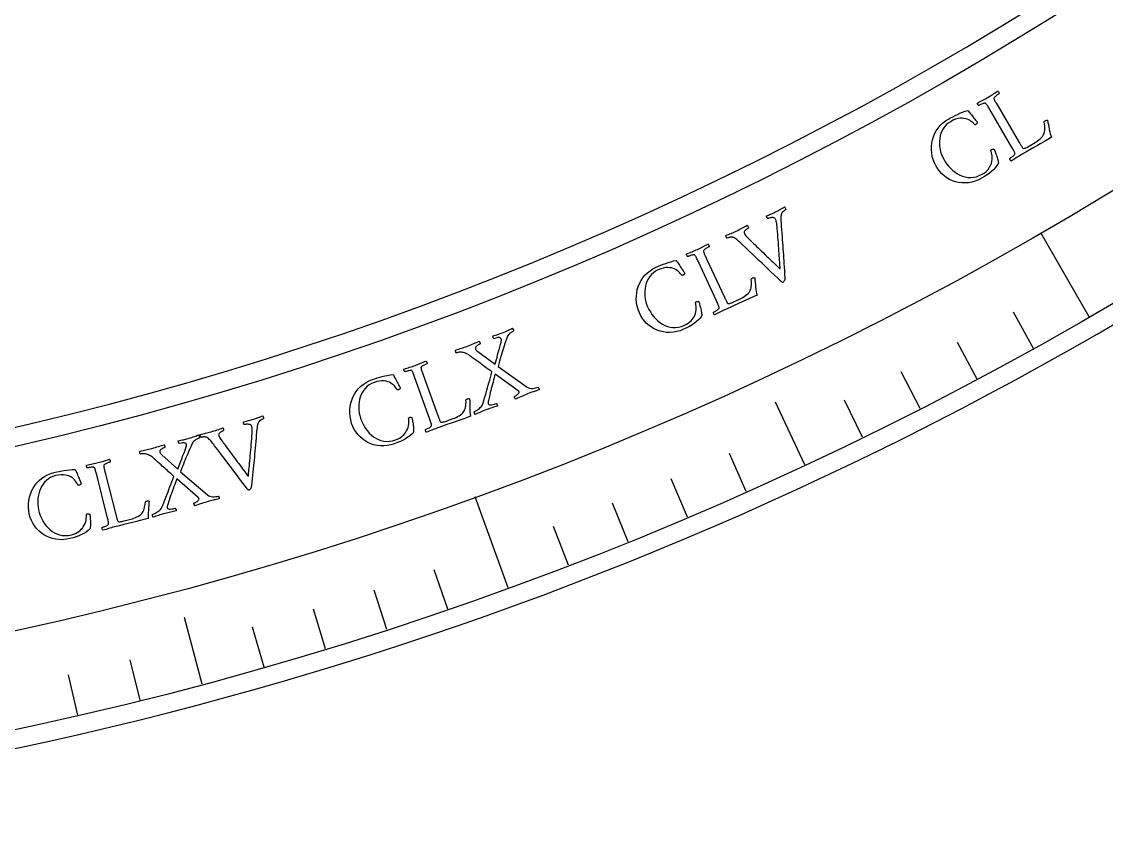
# Model space of a CAD drawing. Header units: millimetres. Extents: x -76 to 76, y -76 to 86.
# Drawn here: x 15.86 to 38.16, y -76 to -59.41 of the extents above; entities that cross this region are included whole.
import ezdxf

# ---------------------------------------------------------------- set-up
doc = ezdxf.new("R2010")
doc.units = ezdxf.units.MM
for name, color, linetype in [('CUT_INNER', 6, 'Continuous'), ('CUT_OUTER', 1, 'Continuous'), ('ENGRAVE', 7, 'Continuous'), ('ENGRAVE_FINE', 8, 'Continuous'), ('TEXT', 5, 'Continuous')]:
    doc.layers.add(name, color=color, linetype=linetype)

msp = doc.modelspace()

# ---------------------------------------------------------------- linework, layer by layer
at = {"layer": 'CUT_INNER'}
msp.add_arc((0.0001, -0.0002), 69.5399, 92.274707, 357.539245, dxfattribs=at)
at = {"layer": 'CUT_OUTER'}
msp.add_arc((0.0001, -0.0001), 75.9999, 179.913117, 0.0001, dxfattribs=at)
at = {"layer": 'ENGRAVE'}
for points in [[(37.8062, -65.4823), (36.8114, -63.7591)], [(31.9552, -68.5281), (31.3546, -67.2401)], [(25.861, -71.0524), (25.1805, -69.1827)], [(19.5699, -73.036), (19.2021, -71.6632)]]:
    msp.add_lwpolyline(points, dxfattribs=at)
for radius in [75.6124, 73.6227, 69.9276]:
    msp.add_circle((0, 0), radius, dxfattribs=at)
at = {"layer": 'ENGRAVE_FINE'}
for points in [[(36.6576, -66.1321), (36.2442, -65.3863)], [(35.4979, -66.7618), (35.0975, -66.0089)], [(34.3273, -67.3711), (33.9402, -66.6114)], [(33.1463, -67.96), (32.7725, -67.1936)], [(30.7543, -69.0754), (30.4075, -68.2964)], [(29.5441, -69.6016), (29.2109, -68.8166)], [(28.3249, -70.1066), (28.0055, -69.316)], [(27.0971, -70.5903), (26.7915, -69.7942)], [(24.617, -71.4929), (24.3394, -70.6867)], [(23.3655, -71.9117), (23.102, -71.1007)], [(22.1069, -72.3085), (21.8576, -71.493)], [(20.8416, -72.6833), (20.6066, -71.8636)], [(18.2923, -73.3664), (18.086, -72.539)], [(17.0091, -73.6745), (16.8173, -72.8436)]]:
    msp.add_lwpolyline(points, dxfattribs=at)
at = {"layer": 'TEXT'}
for points in [[(36.3653, -61.896), (36.3665, -61.898), (36.368, -61.9005), (36.3698, -61.9035), (36.3718, -61.907), (36.377, -61.9158), (36.383, -61.926), (36.3896, -61.9374), (36.3971, -61.95), (36.4048, -61.963), (36.4125, -61.9752), (36.42, -61.9867), (36.4275, -61.9975), (36.4344, -62.0067), (36.4404, -62.0133), (36.4456, -62.0173), (36.4499, -62.0188), (36.463, -62.0189), (36.4764, -62.0171), (36.4901, -62.0134), (36.5041, -62.0079), (36.5201, -62.0001), (36.5396, -61.9898), (36.5627, -61.9768), (36.5894, -61.9613), (36.6905, -61.9015), (36.7164, -61.8851), (36.7427, -61.8665), (36.7693, -61.8457), (36.7964, -61.8226), (36.8215, -61.7984), (36.8425, -61.7744), (36.8594, -61.7505), (36.8721, -61.7267), (36.8805, -61.704), (36.887, -61.6794), (36.8915, -61.6528), (36.8941, -61.6243), (36.8943, -61.5933), (36.8914, -61.5591), (36.8855, -61.5217), (36.8766, -61.4812), (36.8767, -61.4746), (36.8799, -61.4681), (36.8862, -61.4615), (36.8956, -61.4549), (36.911, -61.4466), (36.9246, -61.4412), (36.9362, -61.4389), (36.9459, -61.4396), (36.9551, -61.4844), (36.9644, -61.5308), (36.9738, -61.5786), (36.9833, -61.6279), (36.9932, -61.6757), (37.004, -61.719), (37.0156, -61.7577), (37.0281, -61.7919), (36.9556, -61.8349), (36.883, -61.8773), (36.8104, -61.919), (36.7376, -61.96), (36.6627, -62.0023), (36.5833, -62.0476), (36.4996, -62.096), (36.4114, -62.1474), (36.381, -62.1655), (36.3523, -62.1829), (36.3255, -62.1997), (36.3005, -62.2159), (36.276, -62.2318), (36.2509, -62.2476), (36.2251, -62.2633), (36.1986, -62.2789), (36.1929, -62.2764), (36.1875, -62.2719), (36.1822, -62.2654), (36.1772, -62.257), (36.173, -62.248), (36.1702, -62.2401), (36.1688, -62.2333), (36.1687, -62.2275), (36.1753, -62.2234), (36.184, -62.2177), (36.1948, -62.2102), (36.2077, -62.2011), (36.2214, -62.1909), (36.2343, -62.1804), (36.2466, -62.1695), (36.2581, -62.1582), (36.2677, -62.1475), (36.2741, -62.1384), (36.2772, -62.1309), (36.2771, -62.125), (36.2735, -62.1113), (36.2681, -62.0964), (36.261, -62.0804), (36.2521, -62.0633), (36.2421, -62.0453), (36.2316, -62.0266), (36.2206, -62.0074), (36.2091, -61.9875), (35.762, -61.2221), (35.7503, -61.2023), (35.7389, -61.183), (35.7276, -61.1644), (35.7166, -61.1465), (35.7058, -61.13), (35.6952, -61.1156), (35.6849, -61.1034), (35.6747, -61.0934), (35.6693, -61.0897), (35.6611, -61.0884), (35.6504, -61.0896), (35.637, -61.0933), (35.6221, -61.0985), (35.6072, -61.1042), (35.5921, -61.1105), (35.5768, -61.1173), (35.5628, -61.1239), (35.5512, -61.1295), (35.542, -61.1341), (35.5353, -61.1377), (35.5304, -61.1348), (35.5252, -61.1301), (35.5197, -61.1238), (35.514, -61.1157), (35.5092, -61.1072), (35.5061, -61.0994), (35.5048, -61.0925), (35.5054, -61.0863), (35.5331, -61.0715), (35.5605, -61.057), (35.5879, -61.0427), (35.615, -61.0286), (35.6418, -61.0146), (35.6683, -61.0003), (35.6942, -60.9858), (35.7198, -60.971), (35.7457, -60.9556), (35.7711, -60.94), (35.796, -60.9242), (35.8203, -60.9083), (35.8447, -60.8922), (35.8697, -60.8759), (35.8953, -60.8593), (35.9215, -60.8425), (35.9272, -60.8451), (35.9326, -60.8496), (35.9379, -60.856), (35.9429, -60.8644), (35.9472, -60.8733), (35.9501, -60.8812), (35.9516, -60.888), (35.9518, -60.8938), (35.9453, -60.8978), (35.9368, -60.9036), (35.9262, -60.9109), (35.9136, -60.92), (35.9003, -60.9299), (35.8876, -60.9399), (35.8756, -60.95), (35.8642, -60.9602), (35.8547, -60.9699), (35.8484, -60.9788), (35.8451, -60.9867), (35.845, -60.9937), (35.8483, -61.005), (35.8531, -61.0173), (35.8592, -61.0307), (35.8666, -61.0451), (35.875, -61.0603), (35.884, -61.0762), (35.8934, -61.0927), (35.9034, -61.1098), (35.905, -61.1125), (35.9066, -61.1152), (35.9083, -61.118), (35.9099, -61.1207), (35.9115, -61.1235), (35.9131, -61.1262), (35.9147, -61.129), (35.9163, -61.1317)], [(34.9094, -61.4166), (34.9539, -61.3919), (35, -61.3675), (35.0476, -61.3434), (35.0967, -61.3196), (35.1472, -61.2968), (35.1992, -61.2755), (35.2525, -61.2559), (35.3072, -61.2378), (35.309, -61.24), (35.3143, -61.2464), (35.3231, -61.257), (35.3354, -61.2719), (35.35, -61.2897), (35.3656, -61.3091), (35.3823, -61.33), (35.4, -61.3524), (35.4179, -61.3751), (35.4349, -61.3967), (35.4513, -61.4172), (35.4668, -61.4366), (35.4803, -61.4536), (35.4906, -61.4667), (35.4976, -61.4761), (35.5013, -61.4817), (35.5035, -61.4854), (35.5038, -61.4901), (35.5022, -61.4959), (35.4989, -61.5027), (35.4942, -61.5097), (35.4888, -61.5159), (35.4827, -61.5213), (35.4758, -61.5259), (35.4694, -61.5291), (35.4631, -61.5314), (35.4569, -61.5327), (35.4507, -61.533), (35.4416, -61.5229), (35.4297, -61.5108), (35.4149, -61.4966), (35.3973, -61.4804), (35.3767, -61.4637), (35.3532, -61.4481), (35.3267, -61.4336), (35.2972, -61.4202), (35.2647, -61.4094), (35.2292, -61.4026), (35.1907, -61.3998), (35.1493, -61.4009), (35.1047, -61.4077), (35.0571, -61.4215), (35.0062, -61.4425), (34.9522, -61.4705), (34.9057, -61.5007), (34.8646, -61.5352), (34.829, -61.5741), (34.7989, -61.6173), (34.774, -61.6638), (34.7541, -61.7127), (34.7393, -61.7639), (34.7295, -61.8174), (34.7245, -61.8721), (34.724, -61.9271), (34.7282, -61.9822), (34.7369, -62.0374), (34.7499, -62.0917), (34.7667, -62.1441), (34.7873, -62.1944), (34.8119, -62.2427), (34.8431, -62.2943), (34.8776, -62.3435), (34.9155, -62.3902), (34.9568, -62.4344), (35.0009, -62.4751), (35.0473, -62.5113), (35.0962, -62.5429), (35.1474, -62.57), (35.2005, -62.5916), (35.255, -62.607), (35.3109, -62.6161), (35.3682, -62.6188), (35.4264, -62.6142), (35.4849, -62.6013), (35.5438, -62.58), (35.603, -62.5504), (35.6423, -62.5259), (35.6766, -62.4999), (35.7059, -62.4725), (35.7302, -62.4436), (35.7504, -62.4141), (35.7675, -62.3849), (35.7815, -62.3558), (35.7925, -62.327), (35.8033, -62.2881), (35.8095, -62.2498), (35.8113, -62.2123), (35.8086, -62.1756), (35.8032, -62.1406), (35.797, -62.1086), (35.7901, -62.0795), (35.7823, -62.0533), (35.7974, -62.044), (35.8133, -62.0379), (35.8301, -62.0349), (35.8479, -62.0351), (35.8521, -62.0434), (35.8574, -62.0553), (35.8638, -62.071), (35.8712, -62.0904), (35.8792, -62.112), (35.8873, -62.1347), (35.8956, -62.1584), (35.9039, -62.1831), (35.9118, -62.2078), (35.9188, -62.2313), (35.9248, -62.2537), (35.9298, -62.275), (35.9336, -62.294), (35.9357, -62.3096), (35.9361, -62.3219), (35.935, -62.3309), (35.9076, -62.3719), (35.8763, -62.4119), (35.8409, -62.4508), (35.8014, -62.4885), (35.7572, -62.5256), (35.7076, -62.5624), (35.6526, -62.5988), (35.5921, -62.6349), (35.5249, -62.6691), (35.4571, -62.6958), (35.3888, -62.715), (35.3199, -62.7266), (35.2514, -62.7311), (35.1844, -62.729), (35.1187, -62.7202), (35.0545, -62.7049), (34.9924, -62.6834), (34.9334, -62.6563), (34.8774, -62.6235), (34.8243, -62.585), (34.7751, -62.5414), (34.7303, -62.4929), (34.69, -62.4397), (34.6542, -62.3817), (34.622, -62.317), (34.5965, -62.2511), (34.5778, -62.1841), (34.5657, -62.1159), (34.5601, -62.0475), (34.5607, -61.9797), (34.5675, -61.9126), (34.5804, -61.8461), (34.5996, -61.7813), (34.6251, -61.719), (34.6571, -61.6594), (34.6953, -61.6025), (34.7398, -61.5491), (34.7903, -61.5003), (34.8469, -61.4562), (34.9094, -61.4166)], [(30.549, -63.7191), (30.579, -63.7045), (30.6082, -63.6898), (30.6369, -63.675), (30.6648, -63.6599), (30.6924, -63.645), (30.7198, -63.6302), (30.7469, -63.6157), (30.7739, -63.6014), (30.7778, -63.6053), (30.782, -63.6114), (30.7864, -63.6195), (30.7911, -63.6297), (30.7951, -63.6398), (30.7972, -63.6477), (30.7975, -63.6533), (30.7961, -63.6568), (30.7912, -63.6595), (30.7841, -63.664), (30.7749, -63.6703), (30.7634, -63.6785), (30.7513, -63.6879), (30.74, -63.698), (30.7295, -63.709), (30.7198, -63.7208), (30.7124, -63.7331), (30.7091, -63.7457), (30.7096, -63.7586), (30.7141, -63.7719), (30.7256, -63.7902), (30.7452, -63.8147), (30.7731, -63.8452), (30.8091, -63.8818), (30.8283, -63.9006), (30.8505, -63.9223), (30.8757, -63.9468), (30.9039, -63.9741), (30.9343, -64.0036), (30.9662, -64.0346), (30.9996, -64.0671), (31.0345, -64.101), (31.0701, -64.1357), (31.1059, -64.1703), (31.1419, -64.2049), (31.1779, -64.2394), (31.2133, -64.2731), (31.2472, -64.3056), (31.2796, -64.3367), (31.3104, -64.3664), (31.3392, -64.3942), (31.3651, -64.4193), (31.3883, -64.4417), (31.4088, -64.4616), (31.4257, -64.4779), (31.4383, -64.49), (31.4467, -64.4978), (31.4507, -64.5014), (31.4505, -64.4935), (31.4499, -64.4791), (31.4487, -64.4583), (31.4471, -64.431), (31.4451, -64.3985), (31.4427, -64.3619), (31.4399, -64.3212), (31.4367, -64.2765), (31.4332, -64.2284), (31.4295, -64.1779), (31.4256, -64.125), (31.4216, -64.0697), (31.4174, -64.0129), (31.4131, -63.9557), (31.4087, -63.8982), (31.4042, -63.8402), (31.3998, -63.7829), (31.3954, -63.7273), (31.3911, -63.6734), (31.3869, -63.6213), (31.3851, -63.6017), (31.3827, -63.5819), (31.3795, -63.5618), (31.3757, -63.5415), (31.3712, -63.522), (31.3662, -63.5046), (31.3608, -63.4892), (31.355, -63.4758), (31.3463, -63.4623), (31.3354, -63.4523), (31.3223, -63.4457), (31.3069, -63.4426), (31.2905, -63.442), (31.2742, -63.4428), (31.2581, -63.445), (31.242, -63.4486), (31.2273, -63.4527), (31.2152, -63.4565), (31.2057, -63.4598), (31.1987, -63.4628), (31.1939, -63.4614), (31.189, -63.4572), (31.1838, -63.4503), (31.1785, -63.4407), (31.174, -63.4304), (31.1714, -63.4214), (31.1705, -63.4138), (31.1715, -63.4075), (31.1971, -63.3962), (31.222, -63.3853), (31.2462, -63.3749), (31.2698, -63.365), (31.2933, -63.3549), (31.3174, -63.3441), (31.342, -63.3326), (31.3671, -63.3204), (31.3875, -63.3102), (31.4057, -63.301), (31.4216, -63.2927), (31.4352, -63.2855), (31.4475, -63.2787), (31.4597, -63.2718), (31.4717, -63.2649), (31.4835, -63.2579), (31.4959, -63.2505), (31.5098, -63.2424), (31.525, -63.2337), (31.5416, -63.2242), (31.5455, -63.2282), (31.5497, -63.2344), (31.5541, -63.2429), (31.5587, -63.2537), (31.5626, -63.2642), (31.5649, -63.2719), (31.5655, -63.277), (31.5645, -63.2793), (31.5573, -63.2836), (31.5471, -63.2909), (31.5338, -63.3012), (31.5175, -63.3145), (31.5013, -63.33), (31.4882, -63.3469), (31.4783, -63.3652), (31.4716, -63.3848), (31.4684, -63.4013), (31.4664, -63.4233), (31.4655, -63.4509), (31.4656, -63.4839), (31.4666, -63.5192), (31.4681, -63.5535), (31.4702, -63.5868), (31.4727, -63.6192), (31.4787, -63.694), (31.4843, -63.7658), (31.4897, -63.8344), (31.4948, -63.8998), (31.4997, -63.9632), (31.5043, -64.0255), (31.5086, -64.0867), (31.5126, -64.1469), (31.5165, -64.2071), (31.5206, -64.2685), (31.5247, -64.331), (31.5288, -64.3946), (31.533, -64.4606), (31.5371, -64.5302), (31.5411, -64.6034), (31.545, -64.6801), (31.5452, -64.7007), (31.5438, -64.7185), (31.5406, -64.7337), (31.5356, -64.7462), (31.5292, -64.7565), (31.522, -64.7652), (31.5137, -64.7723), (31.5046, -64.7778), (31.5015, -64.7784), (31.4978, -64.7773), (31.4936, -64.7745), (31.4889, -64.77), (31.4842, -64.7652), (31.4799, -64.7612), (31.476, -64.758), (31.4724, -64.7556), (31.4016, -64.6889), (31.3332, -64.6245), (31.2672, -64.5621), (31.2038, -64.502), (31.1413, -64.4427), (31.0784, -64.3829), (31.015, -64.3225), (30.9512, -64.2617), (30.8853, -64.199), (30.8158, -64.1333), (30.7428, -64.0647), (30.6663, -63.9929), (30.6429, -63.9708), (30.6204, -63.9501), (30.5987, -63.9307), (30.5778, -63.9128), (30.5572, -63.8961), (30.5365, -63.8807), (30.5157, -63.8665), (30.4947, -63.8535), (30.4855, -63.8489), (30.4748, -63.8459), (30.4625, -63.8446), (30.4487, -63.8448), (30.4343, -63.8463), (30.4204, -63.8483), (30.407, -63.851), (30.394, -63.8544), (30.3821, -63.858), (30.372, -63.8614), (30.3637, -63.8644), (30.3571, -63.8673), (30.3555, -63.866), (30.3526, -63.8615), (30.3484, -63.8535), (30.3429, -63.8423), (30.3376, -63.8307), (30.3339, -63.8221), (30.3319, -63.8164), (30.3316, -63.8135), (30.3629, -63.7999), (30.3915, -63.7876), (30.4175, -63.7768), (30.4408, -63.7674), (30.4641, -63.7578), (30.4898, -63.7466), (30.5182, -63.7337), (30.549, -63.7191)], [(30.3052, -65.078), (30.3062, -65.0801), (30.3075, -65.0828), (30.3089, -65.0859), (30.3106, -65.0895), (30.3149, -65.0988), (30.3199, -65.1095), (30.3255, -65.1215), (30.3317, -65.1348), (30.3382, -65.1484), (30.3446, -65.1613), (30.351, -65.1735), (30.3574, -65.185), (30.3634, -65.1948), (30.3688, -65.2019), (30.3736, -65.2064), (30.3777, -65.2083), (30.3908, -65.2096), (30.4043, -65.2091), (30.4183, -65.2068), (30.4327, -65.2026), (30.4494, -65.1964), (30.4698, -65.1879), (30.494, -65.1773), (30.5221, -65.1643), (30.6284, -65.1144), (30.6557, -65.1006), (30.6837, -65.0846), (30.7122, -65.0664), (30.7413, -65.0459), (30.7686, -65.0243), (30.7918, -65.0024), (30.8109, -64.9802), (30.8258, -64.9577), (30.8364, -64.9359), (30.8452, -64.912), (30.8522, -64.886), (30.8575, -64.8579), (30.8606, -64.827), (30.861, -64.7927), (30.8587, -64.755), (30.8537, -64.7138), (30.8544, -64.7072), (30.8582, -64.701), (30.8651, -64.6951), (30.8751, -64.6894), (30.8913, -64.6826), (30.9052, -64.6786), (30.917, -64.6773), (30.9266, -64.6789), (30.9315, -64.7245), (30.9364, -64.7715), (30.9411, -64.82), (30.9459, -64.87), (30.9512, -64.9185), (30.9578, -64.9626), (30.9657, -65.0022), (30.9749, -65.0375), (30.8986, -65.0734), (30.8224, -65.1087), (30.7461, -65.1433), (30.6697, -65.1772), (30.5911, -65.2121), (30.5078, -65.2497), (30.4198, -65.2898), (30.3272, -65.3326), (30.2951, -65.3477), (30.265, -65.3623), (30.2366, -65.3765), (30.2102, -65.3903), (30.1843, -65.4038), (30.1578, -65.4171), (30.1306, -65.4303), (30.1028, -65.4433), (30.0974, -65.4403), (30.0924, -65.4353), (30.0878, -65.4283), (30.0836, -65.4194), (30.0803, -65.4101), (30.0782, -65.402), (30.0774, -65.395), (30.0779, -65.3893), (30.0849, -65.3858), (30.0941, -65.3809), (30.1056, -65.3746), (30.1193, -65.3667), (30.1338, -65.3579), (30.1477, -65.3486), (30.1609, -65.3389), (30.1735, -65.3288), (30.1841, -65.3191), (30.1913, -65.3106), (30.1951, -65.3035), (30.1956, -65.2976), (30.1933, -65.2835), (30.1893, -65.2682), (30.1838, -65.2516), (30.1766, -65.2337), (30.1684, -65.2148), (30.1597, -65.1953), (30.1506, -65.1751), (30.141, -65.1542), (29.7688, -64.3497), (29.7591, -64.3288), (29.7495, -64.3086), (29.7401, -64.289), (29.7308, -64.2701), (29.7217, -64.2526), (29.7125, -64.2373), (29.7033, -64.2242), (29.6942, -64.2133), (29.6891, -64.2091), (29.6811, -64.207), (29.6703, -64.2072), (29.6566, -64.2096), (29.6414, -64.2133), (29.6259, -64.2176), (29.6103, -64.2224), (29.5945, -64.2277), (29.5798, -64.2329), (29.5677, -64.2374), (29.5582, -64.2411), (29.5512, -64.2441), (29.5465, -64.2407), (29.5418, -64.2356), (29.537, -64.2287), (29.5321, -64.2202), (29.5281, -64.2112), (29.5258, -64.2032), (29.5252, -64.1962), (29.5263, -64.1901), (29.5553, -64.178), (29.584, -64.1661), (29.6125, -64.1545), (29.6409, -64.1431), (29.669, -64.1317), (29.6966, -64.12), (29.7239, -64.108), (29.7507, -64.0958), (29.778, -64.0829), (29.8048, -64.0698), (29.831, -64.0564), (29.8568, -64.0429), (29.8825, -64.0292), (29.909, -64.0153), (29.936, -64.0013), (29.9637, -63.9871), (29.9691, -63.9901), (29.9741, -63.9951), (29.9788, -64.002), (29.983, -64.0109), (29.9864, -64.0202), (29.9885, -64.0283), (29.9894, -64.0352), (29.989, -64.041), (29.9822, -64.0444), (29.9732, -64.0492), (29.9619, -64.0556), (29.9485, -64.0634), (29.9343, -64.072), (29.9207, -64.0808), (29.9078, -64.0897), (29.8955, -64.0987), (29.8851, -64.1075), (29.878, -64.1157), (29.874, -64.1233), (29.8732, -64.1302), (29.8754, -64.1418), (29.879, -64.1545), (29.8838, -64.1684), (29.8898, -64.1834), (29.8968, -64.1994), (29.9041, -64.2161), (29.912, -64.2334), (29.9203, -64.2513), (29.9216, -64.2542), (29.923, -64.2571), (29.9243, -64.26), (29.9257, -64.2629), (29.927, -64.2658), (29.9284, -64.2687), (29.9297, -64.2716), (29.931, -64.2745)], [(28.9016, -64.4621), (28.9483, -64.4418), (28.9964, -64.4219), (29.0461, -64.4024), (29.0972, -64.3834), (29.1497, -64.3655), (29.2035, -64.3493), (29.2584, -64.3348), (29.3146, -64.3221), (29.3162, -64.3244), (29.3208, -64.3312), (29.3286, -64.3427), (29.3394, -64.3587), (29.3522, -64.3778), (29.3659, -64.3985), (29.3805, -64.4209), (29.396, -64.445), (29.4117, -64.4692), (29.4266, -64.4923), (29.4409, -64.5143), (29.4545, -64.5351), (29.4664, -64.5533), (29.4753, -64.5674), (29.4814, -64.5774), (29.4846, -64.5833), (29.4864, -64.5872), (29.4862, -64.5919), (29.4842, -64.5975), (29.4802, -64.604), (29.4749, -64.6105), (29.4689, -64.6161), (29.4623, -64.6209), (29.4549, -64.6249), (29.4483, -64.6274), (29.4418, -64.6291), (29.4355, -64.6298), (29.4293, -64.6295), (29.4212, -64.6186), (29.4105, -64.6054), (29.3971, -64.5899), (29.3811, -64.5721), (29.3623, -64.5535), (29.3403, -64.5357), (29.3153, -64.5188), (29.2872, -64.5027), (29.2559, -64.4888), (29.2212, -64.4786), (29.1832, -64.4722), (29.1418, -64.4694), (29.0969, -64.4718), (29.0481, -64.4811), (28.9955, -64.4971), (28.939, -64.5199), (28.8898, -64.5455), (28.8457, -64.5759), (28.8066, -64.6112), (28.7724, -64.6514), (28.7432, -64.6953), (28.7188, -64.7421), (28.6991, -64.7916), (28.6843, -64.8439), (28.6741, -64.898), (28.6684, -64.9526), (28.6673, -65.0078), (28.6707, -65.0637), (28.6785, -65.119), (28.6902, -65.1727), (28.706, -65.2247), (28.7258, -65.2752), (28.752, -65.3296), (28.7817, -65.3818), (28.815, -65.4319), (28.8518, -65.4798), (28.8918, -65.5245), (28.9346, -65.565), (28.9802, -65.6011), (29.0286, -65.6329), (29.0794, -65.6595), (29.1322, -65.68), (29.187, -65.6944), (29.2438, -65.7026), (29.3021, -65.7036), (29.3616, -65.6963), (29.4223, -65.6807), (29.4841, -65.6568), (29.5255, -65.6362), (29.5621, -65.6136), (29.5938, -65.5891), (29.6208, -65.5626), (29.6437, -65.5352), (29.6636, -65.5077), (29.6803, -65.4801), (29.6939, -65.4525), (29.7084, -65.4147), (29.7183, -65.3773), (29.7236, -65.3401), (29.7244, -65.3033), (29.7223, -65.268), (29.7193, -65.2355), (29.7151, -65.2059), (29.7099, -65.1791), (29.7257, -65.1713), (29.7422, -65.1667), (29.7592, -65.1653), (29.7769, -65.1672), (29.7803, -65.1758), (29.7845, -65.1883), (29.7893, -65.2044), (29.7948, -65.2244), (29.8007, -65.2468), (29.8067, -65.2701), (29.8126, -65.2945), (29.8186, -65.3199), (29.8241, -65.3452), (29.8288, -65.3693), (29.8326, -65.3921), (29.8356, -65.4138), (29.8375, -65.433), (29.8381, -65.4488), (29.8374, -65.4611), (29.8354, -65.4699), (29.8043, -65.5082), (29.7693, -65.545), (29.7303, -65.5803), (29.6874, -65.6141), (29.6399, -65.6468), (29.587, -65.6787), (29.5288, -65.7097), (29.4651, -65.7399), (29.395, -65.7676), (29.3249, -65.7877), (29.2551, -65.8003), (29.1854, -65.8052), (29.1169, -65.8032), (29.0503, -65.7947), (28.9858, -65.7798), (28.9233, -65.7584), (28.8636, -65.7311), (28.8074, -65.6984), (28.7547, -65.6604), (28.7056, -65.6171), (28.6607, -65.569), (28.6208, -65.5165), (28.5858, -65.4596), (28.5557, -65.3985), (28.5297, -65.331), (28.5106, -65.263), (28.4984, -65.1945), (28.4929, -65.1255), (28.4938, -65.0569), (28.5008, -64.9895), (28.514, -64.9233), (28.5332, -64.8583), (28.5584, -64.7956), (28.5898, -64.7361), (28.6272, -64.6798), (28.6708, -64.6267), (28.7201, -64.5779), (28.7751, -64.5341), (28.8355, -64.4956), (28.9016, -64.4621)], [(25.0215, -66.0855), (25.056, -66.0722), (25.0889, -66.0591), (25.1201, -66.0462), (25.1498, -66.0334), (25.1785, -66.0208), (25.207, -66.0084), (25.2353, -65.9963), (25.2634, -65.9843), (25.2671, -65.9886), (25.2709, -65.9951), (25.2751, -66.0037), (25.2795, -66.0146), (25.283, -66.0252), (25.2844, -66.0332), (25.2837, -66.0386), (25.2808, -66.0414), (25.2732, -66.0446), (25.2641, -66.0492), (25.2536, -66.055), (25.2415, -66.0621), (25.2292, -66.0702), (25.2177, -66.0791), (25.2071, -66.0889), (25.1974, -66.0994), (25.1899, -66.1106), (25.1859, -66.1223), (25.1855, -66.1345), (25.1886, -66.1471), (25.1946, -66.1584), (25.2041, -66.1702), (25.2173, -66.1827), (25.2341, -66.1957), (25.5888, -66.4559), (25.6095, -66.3817), (25.6297, -66.3097), (25.6496, -66.2398), (25.669, -66.172), (25.6867, -66.1091), (25.7011, -66.054), (25.7123, -66.0068), (25.7204, -65.9673), (25.7211, -65.9613), (25.7211, -65.9556), (25.7206, -65.9501), (25.7195, -65.9448), (25.7182, -65.9402), (25.7171, -65.9366), (25.7163, -65.934), (25.7158, -65.9325), (25.7116, -65.9259), (25.7042, -65.92), (25.6936, -65.9147), (25.68, -65.91), (25.6617, -65.9081), (25.6371, -65.9113), (25.6064, -65.9194), (25.5694, -65.9325), (25.5659, -65.9312), (25.562, -65.9271), (25.5577, -65.9201), (25.5529, -65.9103), (25.5487, -65.8998), (25.5456, -65.8907), (25.5438, -65.8829), (25.5432, -65.8765), (25.5715, -65.8677), (25.5981, -65.8595), (25.6232, -65.8517), (25.6465, -65.8443), (25.6696, -65.8369), (25.6936, -65.8286), (25.7185, -65.8195), (25.7444, -65.8096), (25.7799, -65.7954), (25.8123, -65.7818), (25.8416, -65.7689), (25.8678, -65.7566), (25.8913, -65.7452), (25.9127, -65.7349), (25.9321, -65.7257), (25.9493, -65.7176), (25.9529, -65.7216), (25.9568, -65.7272), (25.9608, -65.7345), (25.9651, -65.7434), (25.9686, -65.7527), (25.9702, -65.7613), (25.97, -65.7693), (25.968, -65.7765), (25.9628, -65.7789), (25.9551, -65.783), (25.9448, -65.7889), (25.9319, -65.7964), (25.9177, -65.8058), (25.9033, -65.8168), (25.8888, -65.8297), (25.8741, -65.8443), (25.8601, -65.8607), (25.8479, -65.8789), (25.8373, -65.8988), (25.8284, -65.9205), (25.8102, -65.9772), (25.7931, -66.0301), (25.7772, -66.0791), (25.7624, -66.1243), (25.7483, -66.1675), (25.7347, -66.2109), (25.7216, -66.2543), (25.7088, -66.2979), (25.6958, -66.3435), (25.6818, -66.3932), (25.6668, -66.447), (25.6508, -66.5049), (26.2528, -66.9276), (26.2761, -66.9407), (26.302, -66.9494), (26.3305, -66.9536), (26.3615, -66.9534), (26.3928, -66.9501), (26.4219, -66.945), (26.4489, -66.9382), (26.4738, -66.9296), (26.4782, -66.9334), (26.4825, -66.9393), (26.4866, -66.9473), (26.4905, -66.9573), (26.4938, -66.9673), (26.4961, -66.9751), (26.4974, -66.9807), (26.4977, -66.9842), (26.4691, -66.9933), (26.4425, -67.0017), (26.418, -67.0094), (26.3955, -67.0165), (26.373, -67.0239), (26.3484, -67.0325), (26.3217, -67.0423), (26.2929, -67.0534), (26.2535, -67.0691), (26.2168, -67.084), (26.1829, -67.0984), (26.1518, -67.112), (26.1207, -67.1259), (26.087, -67.1409), (26.0508, -67.157), (26.012, -67.1743), (26.0066, -67.1707), (26.0014, -67.1647), (25.9965, -67.1564), (25.9918, -67.1456), (25.9882, -67.135), (25.9868, -67.127), (25.9876, -67.1216), (25.9905, -67.1188), (25.9973, -67.1157), (26.0056, -67.1112), (26.0155, -67.1052), (26.027, -67.0978), (26.039, -67.0892), (26.0502, -67.08), (26.0607, -67.07), (26.0705, -67.0592), (26.0783, -67.0484), (26.0829, -67.0382), (26.0843, -67.0284), (26.0824, -67.0193), (26.0814, -67.0172), (26.0798, -67.0148), (26.0778, -67.0123), (26.0752, -67.0095), (26.0724, -67.0068), (26.0696, -67.0046), (26.0668, -67.0028), (26.064, -67.0013), (25.5923, -66.6595), (25.5814, -66.6976), (25.5703, -66.7377), (25.5589, -66.7796), (25.5473, -66.8236), (25.5356, -66.8682), (25.5241, -66.9124), (25.5127, -66.956), (25.5016, -66.9991), (25.4911, -67.0406), (25.4816, -67.0795), (25.473, -67.1157), (25.4653, -67.1493), (25.4588, -67.1791), (25.4535, -67.2038), (25.4494, -67.2235), (25.4466, -67.2382), (25.4463, -67.2409), (25.446, -67.2442), (25.4456, -67.248), (25.4451, -67.2524), (25.4449, -67.2572), (25.4453, -67.262), (25.4463, -67.2669), (25.4479, -67.2718), (25.4533, -67.2798), (25.4629, -67.2858), (25.4765, -67.2898), (25.4943, -67.2918), (25.5167, -67.2907), (25.5444, -67.2856), (25.5774, -67.2762), (25.6157, -67.2627), (25.6202, -67.2665), (25.6248, -67.2723), (25.6294, -67.2801), (25.634, -67.2899), (25.638, -67.2996), (25.6404, -67.3073), (25.6414, -67.3131), (25.6409, -67.3168), (25.613, -67.3252), (25.585, -67.3338), (25.5568, -67.3426), (25.5283, -67.3516), (25.5, -67.3609), (25.472, -67.3704), (25.4445, -67.3802), (25.4173, -67.3902), (25.3807, -67.4042), (25.347, -67.4175), (25.3163, -67.4301), (25.2884, -67.4421), (25.2617, -67.4539), (25.2345, -67.4659), (25.2069, -67.4783), (25.1789, -67.491), (25.1752, -67.4859), (25.1719, -67.4791), (25.1689, -67.4707), (25.1663, -67.4605), (25.1643, -67.4506), (25.1629, -67.4428), (25.1621, -67.4372), (25.1621, -67.4337), (25.168, -67.431), (25.1777, -67.4259), (25.1912, -67.4184), (25.2085, -67.4085), (25.2278, -67.3964), (25.2472, -67.3826), (25.2669, -67.367), (25.2867, -67.3496), (25.305, -67.3309), (25.3199, -67.3113), (25.3315, -67.2908), (25.3398, -67.2695), (25.3582, -67.2092), (25.3756, -67.1515), (25.3919, -67.0964), (25.4072, -67.0441), (25.4219, -66.993), (25.4363, -66.9418), (25.4506, -66.8905), (25.4646, -66.8392), (25.4789, -66.7868), (25.4939, -66.7322), (25.5096, -66.6755), (25.526, -66.6167), (25.507, -66.6022), (25.4857, -66.5863), (25.462, -66.5688), (25.4358, -66.5499), (25.4083, -66.5299), (25.3802, -66.5094), (25.3517, -66.4884), (25.3227, -66.4668), (25.294, -66.4453), (25.2661, -66.4247), (25.2391, -66.4048), (25.2129, -66.3857), (25.1884, -66.3679), (25.1662, -66.3517), (25.1464, -66.3372), (25.1289, -66.3244), (25.1146, -66.3139), (25.1043, -66.3064), (25.0982, -66.3019), (25.0962, -66.3004), (25.0714, -66.2818), (25.048, -66.2658), (25.026, -66.2524), (25.0054, -66.2416), (24.985, -66.2327), (24.9635, -66.225), (24.9409, -66.2186), (24.9173, -66.2134), (24.9014, -66.211), (24.8849, -66.21), (24.8681, -66.2105), (24.8508, -66.2123), (24.8343, -66.215), (24.8201, -66.2179), (24.808, -66.2209), (24.7981, -66.2242), (24.7941, -66.224), (24.7899, -66.2204), (24.7857, -66.2135), (24.7813, -66.2032), (24.7777, -66.1921), (24.7758, -66.1826), (24.7756, -66.1747), (24.7772, -66.1684), (24.8116, -66.1567), (24.8436, -66.1461), (24.8729, -66.1365), (24.8998, -66.1281), (24.9266, -66.1195), (24.9558, -66.1095), (24.9875, -66.0982), (25.0215, -66.0855)], [(24.4128, -67.5097), (24.4137, -67.5119), (24.4146, -67.5147), (24.4158, -67.5179), (24.4172, -67.5217), (24.4207, -67.5314), (24.4247, -67.5424), (24.4292, -67.5549), (24.4342, -67.5687), (24.4394, -67.5828), (24.4447, -67.5962), (24.45, -67.6089), (24.4553, -67.6209), (24.4605, -67.6312), (24.4652, -67.6388), (24.4695, -67.6437), (24.4735, -67.646), (24.4864, -67.6485), (24.4999, -67.6491), (24.514, -67.6481), (24.5288, -67.6452), (24.5459, -67.6404), (24.567, -67.6338), (24.5921, -67.6254), (24.6212, -67.615), (24.7315, -67.5747), (24.76, -67.5634), (24.7892, -67.5499), (24.8192, -67.5343), (24.85, -67.5165), (24.8791, -67.4973), (24.9042, -67.4776), (24.9252, -67.4571), (24.9421, -67.4361), (24.9545, -67.4153), (24.9654, -67.3923), (24.9747, -67.3671), (24.9825, -67.3395), (24.9883, -67.309), (24.9917, -67.2749), (24.9928, -67.2371), (24.9915, -67.1956), (24.9928, -67.1892), (24.9971, -67.1833), (25.0045, -67.178), (25.0149, -67.1733), (25.0316, -67.1679), (25.0459, -67.1651), (25.0578, -67.1649), (25.0672, -67.1674), (25.068, -67.2132), (25.0687, -67.2604), (25.0692, -67.3091), (25.0694, -67.3594), (25.0704, -67.4082), (25.0731, -67.4527), (25.0774, -67.4929), (25.0834, -67.5288), (25.0043, -67.5578), (24.9252, -67.5862), (24.8461, -67.6139), (24.7671, -67.6409), (24.6857, -67.6687), (24.5994, -67.6987), (24.5082, -67.7309), (24.4121, -67.7653), (24.3789, -67.7775), (24.3475, -67.7894), (24.318, -67.801), (24.2905, -67.8124), (24.2635, -67.8235), (24.2359, -67.8344), (24.2077, -67.8452), (24.1788, -67.8557), (24.1737, -67.8521), (24.1691, -67.8467), (24.1652, -67.8394), (24.1618, -67.8301), (24.1593, -67.8206), (24.158, -67.8123), (24.1578, -67.8053), (24.1589, -67.7996), (24.1661, -67.7968), (24.1757, -67.7928), (24.1877, -67.7874), (24.202, -67.7808), (24.2173, -67.7733), (24.2319, -67.7653), (24.246, -67.7569), (24.2594, -67.7479), (24.2708, -67.7391), (24.2787, -67.7314), (24.2832, -67.7246), (24.2841, -67.7187), (24.2831, -67.7045), (24.2805, -67.6889), (24.2765, -67.6719), (24.2709, -67.6534), (24.2644, -67.6339), (24.2575, -67.6137), (24.2502, -67.5927), (24.2425, -67.5711), (23.9432, -66.7368), (23.9353, -66.7151), (23.9276, -66.6941), (23.9199, -66.6738), (23.9124, -66.6541), (23.9048, -66.6359), (23.897, -66.6198), (23.8891, -66.6059), (23.8809, -66.5943), (23.8762, -66.5896), (23.8685, -66.5869), (23.8577, -66.5861), (23.8438, -66.5872), (23.8283, -66.5896), (23.8125, -66.5925), (23.7966, -66.5959), (23.7803, -66.5998), (23.7653, -66.6037), (23.7528, -66.607), (23.743, -66.6099), (23.7358, -66.6123), (23.7314, -66.6085), (23.7272, -66.6029), (23.723, -66.5957), (23.7189, -66.5867), (23.7156, -66.5774), (23.714, -66.5693), (23.7141, -66.5622), (23.7158, -66.5562), (23.7457, -66.5468), (23.7753, -66.5375), (23.8048, -66.5285), (23.8341, -66.5196), (23.863, -66.5107), (23.8916, -66.5015), (23.9198, -66.492), (23.9476, -66.4822), (23.976, -66.4718), (24.0038, -66.4611), (24.0311, -66.4501), (24.058, -66.439), (24.0849, -66.4276), (24.1124, -66.4161), (24.1406, -66.4045), (24.1695, -66.3928), (24.1746, -66.3963), (24.1791, -66.4017), (24.1831, -66.4091), (24.1865, -66.4183), (24.1891, -66.4278), (24.1905, -66.4361), (24.1908, -66.443), (24.1898, -66.4487), (24.1828, -66.4515), (24.1733, -66.4556), (24.1616, -66.4609), (24.1475, -66.4675), (24.1326, -66.4748), (24.1183, -66.4824), (24.1047, -66.4901), (24.0916, -66.498), (24.0805, -66.5058), (24.0726, -66.5133), (24.068, -66.5205), (24.0666, -66.5274), (24.0678, -66.5391), (24.0702, -66.5521), (24.0737, -66.5663), (24.0784, -66.5819), (24.0839, -66.5984), (24.0898, -66.6156), (24.0961, -66.6335), (24.1027, -66.6522), (24.1038, -66.6552), (24.1049, -66.6582), (24.106, -66.6612), (24.1071, -66.6642), (24.1082, -66.6672), (24.1093, -66.6702), (24.1103, -66.6732), (24.1114, -66.6762)], [(23.0694, -66.7718), (23.1177, -66.7556), (23.1674, -66.7401), (23.2186, -66.7251), (23.2712, -66.7107), (23.3251, -66.6975), (23.3801, -66.6862), (23.4361, -66.6766), (23.4932, -66.6689), (23.4946, -66.6713), (23.4986, -66.6786), (23.5053, -66.6907), (23.5146, -66.7076), (23.5257, -66.7278), (23.5375, -66.7496), (23.5501, -66.7732), (23.5634, -66.7986), (23.5768, -66.8241), (23.5897, -66.8485), (23.6019, -66.8716), (23.6136, -66.8935), (23.6238, -66.9127), (23.6315, -66.9275), (23.6367, -66.938), (23.6394, -66.9442), (23.6408, -66.9482), (23.6402, -66.9529), (23.6376, -66.9583), (23.6331, -66.9644), (23.6273, -66.9704), (23.6208, -66.9755), (23.6138, -66.9797), (23.6061, -66.983), (23.5993, -66.985), (23.5927, -66.986), (23.5863, -66.9861), (23.5801, -66.9853), (23.5731, -66.9738), (23.5636, -66.9596), (23.5516, -66.943), (23.5373, -66.9238), (23.5201, -66.9036), (23.4999, -66.884), (23.4764, -66.8649), (23.4499, -66.8464), (23.4199, -66.8298), (23.3863, -66.8166), (23.349, -66.8068), (23.308, -66.8003), (23.263, -66.7988), (23.2136, -66.8036), (23.1598, -66.8149), (23.1015, -66.8326), (23.0503, -66.8538), (23.0036, -66.8802), (22.9615, -66.9119), (22.9239, -66.9488), (22.8909, -66.99), (22.8625, -67.0344), (22.8385, -67.082), (22.8191, -67.1328), (22.8041, -67.1857), (22.7936, -67.2397), (22.7876, -67.2946), (22.7861, -67.3505), (22.7889, -67.4063), (22.7958, -67.4608), (22.8069, -67.514), (22.8221, -67.566), (22.8434, -67.6225), (22.8684, -67.6772), (22.8971, -67.73), (22.9295, -67.781), (22.9654, -67.8291), (23.0045, -67.8732), (23.0467, -67.9132), (23.0921, -67.9492), (23.1403, -67.9803), (23.1911, -68.0053), (23.2444, -68.0245), (23.3002, -68.0377), (23.3582, -68.0439), (23.4181, -68.0419), (23.4799, -68.0317), (23.5436, -68.0135), (23.5867, -67.9966), (23.6251, -67.9773), (23.6589, -67.9557), (23.6881, -67.9317), (23.7134, -67.9065), (23.7356, -67.8808), (23.7547, -67.8549), (23.7707, -67.8286), (23.7885, -67.7922), (23.8016, -67.7558), (23.8103, -67.7192), (23.8143, -67.6826), (23.8154, -67.6473), (23.8152, -67.6147), (23.8137, -67.5848), (23.8109, -67.5576), (23.8274, -67.5512), (23.8442, -67.5481), (23.8613, -67.5483), (23.8787, -67.5517), (23.8813, -67.5606), (23.8844, -67.5734), (23.8877, -67.5899), (23.8915, -67.6103), (23.8954, -67.6331), (23.8992, -67.6569), (23.903, -67.6817), (23.9066, -67.7075), (23.9099, -67.7332), (23.9124, -67.7576), (23.9142, -67.7807), (23.9153, -67.8025), (23.9155, -67.8219), (23.9147, -67.8377), (23.9129, -67.8498), (23.9101, -67.8584), (23.8757, -67.8938), (23.8376, -67.9273), (23.7956, -67.959), (23.7499, -67.989), (23.6997, -68.0173), (23.6442, -68.0444), (23.5834, -68.0701), (23.5173, -68.0945), (23.445, -68.1159), (23.3735, -68.1297), (23.3028, -68.136), (23.233, -68.1348), (23.1648, -68.1267), (23.0993, -68.1123), (23.0364, -68.0917), (22.976, -68.0648), (22.9189, -68.0324), (22.8659, -67.9949), (22.8168, -67.9523), (22.7717, -67.9048), (22.7313, -67.8529), (22.6961, -67.7971), (22.6663, -67.7374), (22.6417, -67.6738), (22.6219, -67.6043), (22.6089, -67.5349), (22.6028, -67.4655), (22.6034, -67.3963), (22.6104, -67.328), (22.6234, -67.2615), (22.6424, -67.1968), (22.6673, -67.1338), (22.698, -67.0735), (22.7345, -67.017), (22.7768, -66.9643), (22.8249, -66.9153), (22.8784, -66.871), (22.937, -66.8323), (23.0006, -66.7992), (23.0694, -66.7718)], [(19.7542, -67.8465), (19.7861, -67.837), (19.8174, -67.8272), (19.848, -67.8172), (19.8781, -67.807), (19.9077, -67.7967), (19.9371, -67.7866), (19.9663, -67.7767), (19.9952, -67.767), (19.9984, -67.7715), (20.0015, -67.7781), (20.0046, -67.7868), (20.0076, -67.7977), (20.0098, -67.8083), (20.0106, -67.8164), (20.0101, -67.8221), (20.008, -67.8252), (20.0028, -67.8271), (19.9951, -67.8304), (19.9849, -67.8352), (19.9723, -67.8413), (19.9588, -67.8486), (19.946, -67.8568), (19.9338, -67.8659), (19.9223, -67.8759), (19.9131, -67.8869), (19.9077, -67.8988), (19.9061, -67.9116), (19.9084, -67.9254), (19.9167, -67.9454), (19.9321, -67.9727), (19.9546, -68.0074), (19.9842, -68.0494), (20.0001, -68.0711), (20.0185, -68.0961), (20.0394, -68.1243), (20.0627, -68.1559), (20.0879, -68.19), (20.1144, -68.2257), (20.142, -68.2632), (20.1708, -68.3024), (20.2004, -68.3425), (20.2301, -68.3824), (20.2599, -68.4224), (20.2899, -68.4623), (20.3193, -68.5014), (20.3474, -68.5389), (20.3743, -68.5748), (20.3999, -68.6092), (20.4237, -68.6413), (20.4452, -68.6703), (20.4644, -68.6962), (20.4814, -68.7191), (20.4954, -68.738), (20.5059, -68.752), (20.5128, -68.7611), (20.5162, -68.7653), (20.5174, -68.7574), (20.5191, -68.7431), (20.5213, -68.7224), (20.5242, -68.6952), (20.5275, -68.6629), (20.5311, -68.6264), (20.5349, -68.5858), (20.5391, -68.541), (20.5435, -68.4931), (20.5481, -68.4426), (20.5529, -68.3898), (20.5579, -68.3345), (20.563, -68.2779), (20.5681, -68.2208), (20.5731, -68.1632), (20.5782, -68.1053), (20.5831, -68.048), (20.5879, -67.9925), (20.5924, -67.9386), (20.5967, -67.8865), (20.5982, -67.8669), (20.599, -67.8469), (20.5992, -67.8266), (20.5987, -67.8059), (20.5974, -67.786), (20.5954, -67.7681), (20.5926, -67.752), (20.589, -67.7378), (20.5826, -67.7231), (20.5735, -67.7114), (20.5616, -67.7028), (20.547, -67.6972), (20.5309, -67.6939), (20.5147, -67.692), (20.4984, -67.6916), (20.482, -67.6925), (20.4668, -67.6942), (20.4542, -67.6959), (20.4443, -67.6977), (20.4369, -67.6995), (20.4324, -67.6973), (20.4282, -67.6924), (20.4243, -67.6847), (20.4206, -67.6744), (20.4179, -67.6635), (20.4167, -67.6542), (20.4171, -67.6465), (20.4191, -67.6404), (20.4462, -67.6334), (20.4725, -67.6268), (20.4981, -67.6205), (20.523, -67.6145), (20.5479, -67.6085), (20.5733, -67.6017), (20.5995, -67.5944), (20.6262, -67.5865), (20.6481, -67.5797), (20.6675, -67.5736), (20.6845, -67.568), (20.6991, -67.5631), (20.7124, -67.5584), (20.7255, -67.5536), (20.7385, -67.5487), (20.7513, -67.5437), (20.7648, -67.5385), (20.7797, -67.5328), (20.7962, -67.5266), (20.8142, -67.5199), (20.8174, -67.5245), (20.8204, -67.5313), (20.8234, -67.5404), (20.8262, -67.5518), (20.8283, -67.5628), (20.8293, -67.5709), (20.8291, -67.5759), (20.8277, -67.578), (20.8199, -67.5811), (20.8087, -67.5867), (20.7939, -67.5947), (20.7757, -67.6052), (20.7571, -67.6178), (20.7415, -67.6323), (20.7287, -67.6488), (20.7189, -67.667), (20.7131, -67.6828), (20.7075, -67.7042), (20.702, -67.7312), (20.6968, -67.7638), (20.6921, -67.7988), (20.688, -67.8329), (20.6845, -67.8661), (20.6818, -67.8984), (20.6755, -67.9732), (20.6693, -68.0449), (20.6635, -68.1135), (20.6579, -68.1789), (20.6523, -68.2422), (20.6467, -68.3044), (20.6409, -68.3656), (20.6351, -68.4256), (20.6292, -68.4857), (20.6231, -68.5469), (20.617, -68.6092), (20.6107, -68.6727), (20.6041, -68.7385), (20.5968, -68.8078), (20.5888, -68.8806), (20.5801, -68.9569), (20.5771, -68.9773), (20.5727, -68.9946), (20.567, -69.0091), (20.5601, -69.0206), (20.5521, -69.0297), (20.5435, -69.0372), (20.5343, -69.0428), (20.5244, -69.0467), (20.5212, -69.0468), (20.5178, -69.0451), (20.5141, -69.0417), (20.5102, -69.0365), (20.5063, -69.031), (20.5027, -69.0263), (20.4993, -69.0225), (20.4963, -69.0196), (20.4372, -68.9423), (20.3802, -68.8675), (20.3253, -68.7953), (20.2725, -68.7256), (20.2206, -68.6569), (20.1683, -68.5876), (20.1156, -68.5178), (20.0625, -68.4473), (20.0077, -68.3748), (19.9499, -68.2986), (19.889, -68.219), (19.8252, -68.1357), (19.8058, -68.1101), (19.7869, -68.086), (19.7686, -68.0633), (19.7509, -68.0422), (19.7334, -68.0224), (19.7155, -68.0038), (19.6972, -67.9864), (19.6787, -67.9702), (19.6704, -67.9642), (19.6603, -67.9595), (19.6484, -67.9562), (19.6347, -67.9542), (19.6203, -67.9532), (19.6062, -67.953), (19.5925, -67.9535), (19.5791, -67.9547), (19.5668, -67.9563), (19.5563, -67.958), (19.5476, -67.9596), (19.5407, -67.9614), (19.5393, -67.9599), (19.5372, -67.9549), (19.5343, -67.9464), (19.5307, -67.9344), (19.5273, -67.9221), (19.5251, -67.913), (19.5241, -67.907), (19.5242, -67.9042), (19.5573, -67.8958), (19.5876, -67.8884), (19.615, -67.8819), (19.6395, -67.8764), (19.664, -67.8708), (19.6913, -67.8639), (19.7213, -67.8558), (19.7542, -67.8465)], [(18.5371, -68.189), (18.5727, -68.1792), (18.6067, -68.1693), (18.6391, -68.1594), (18.6698, -68.1495), (18.6996, -68.1398), (18.7292, -68.1302), (18.7585, -68.1208), (18.7876, -68.1116), (18.7908, -68.1163), (18.7941, -68.1231), (18.7974, -68.1321), (18.8007, -68.1433), (18.8032, -68.1542), (18.8038, -68.1623), (18.8025, -68.1676), (18.7994, -68.1701), (18.7916, -68.1726), (18.7821, -68.1763), (18.771, -68.181), (18.7584, -68.1869), (18.7453, -68.1938), (18.733, -68.2016), (18.7215, -68.2103), (18.7108, -68.2198), (18.7022, -68.2303), (18.6971, -68.2415), (18.6956, -68.2536), (18.6975, -68.2665), (18.7023, -68.2782), (18.7107, -68.2909), (18.7226, -68.3046), (18.7381, -68.3193), (19.0661, -68.6124), (19.0938, -68.5406), (19.1209, -68.4708), (19.1474, -68.4031), (19.1733, -68.3375), (19.1969, -68.2766), (19.2166, -68.2232), (19.2323, -68.1772), (19.2441, -68.1387), (19.2453, -68.1328), (19.246, -68.1271), (19.246, -68.1216), (19.2454, -68.1162), (19.2445, -68.1115), (19.2438, -68.1079), (19.2433, -68.1052), (19.2429, -68.1037), (19.2393, -68.0967), (19.2325, -68.0901), (19.2226, -68.0838), (19.2094, -68.0778), (19.1914, -68.0742), (19.1666, -68.075), (19.1352, -68.0801), (19.0972, -68.0895), (19.0938, -68.0879), (19.0903, -68.0834), (19.0867, -68.0761), (19.0829, -68.0659), (19.0797, -68.055), (19.0775, -68.0456), (19.0765, -68.0377), (19.0765, -68.0313), (19.1055, -68.0253), (19.1328, -68.0196), (19.1585, -68.0143), (19.1824, -68.0092), (19.2061, -68.004), (19.2308, -67.9981), (19.2565, -67.9914), (19.2832, -67.984), (19.3199, -67.9733), (19.3535, -67.963), (19.3839, -67.9529), (19.4111, -67.9432), (19.4356, -67.9341), (19.4579, -67.9259), (19.4781, -67.9187), (19.496, -67.9123), (19.4992, -67.9166), (19.5025, -67.9226), (19.5059, -67.9302), (19.5093, -67.9394), (19.5118, -67.949), (19.5126, -67.9578), (19.5117, -67.9657), (19.509, -67.9727), (19.5036, -67.9746), (19.4955, -67.9779), (19.4847, -67.9828), (19.4711, -67.9891), (19.456, -67.997), (19.4407, -68.0066), (19.425, -68.018), (19.4089, -68.0311), (19.3935, -68.0461), (19.3795, -68.063), (19.3671, -68.0818), (19.3561, -68.1025), (19.3325, -68.1573), (19.3104, -68.2083), (19.2898, -68.2555), (19.2708, -68.299), (19.2526, -68.3407), (19.2349, -68.3825), (19.2176, -68.4245), (19.2008, -68.4667), (19.1834, -68.5108), (19.1647, -68.559), (19.1445, -68.6111), (19.123, -68.6672), (19.6815, -69.1459), (19.7034, -69.1612), (19.7284, -69.1723), (19.7563, -69.1792), (19.7872, -69.182), (19.8186, -69.1817), (19.8481, -69.1795), (19.8757, -69.1753), (19.9013, -69.1692), (19.9053, -69.1734), (19.909, -69.1797), (19.9123, -69.188), (19.9152, -69.1983), (19.9176, -69.2086), (19.9191, -69.2166), (19.9198, -69.2223), (19.9198, -69.2258), (19.8905, -69.2321), (19.8632, -69.2379), (19.8381, -69.2432), (19.815, -69.2481), (19.7919, -69.2533), (19.7666, -69.2595), (19.7391, -69.2667), (19.7093, -69.275), (19.6686, -69.2867), (19.6306, -69.2981), (19.5955, -69.3091), (19.5632, -69.3197), (19.5309, -69.3305), (19.496, -69.3422), (19.4584, -69.3548), (19.4181, -69.3682), (19.413, -69.3641), (19.4085, -69.3576), (19.4043, -69.3489), (19.4007, -69.3377), (19.3982, -69.3269), (19.3976, -69.3188), (19.3989, -69.3134), (19.402, -69.3109), (19.4091, -69.3085), (19.4178, -69.3048), (19.4282, -69.2998), (19.4404, -69.2935), (19.4531, -69.2861), (19.4652, -69.278), (19.4766, -69.2691), (19.4874, -69.2593), (19.4962, -69.2493), (19.5017, -69.2396), (19.504, -69.23), (19.5031, -69.2207), (19.5023, -69.2185), (19.5009, -69.216), (19.4991, -69.2133), (19.4968, -69.2103), (19.4943, -69.2074), (19.4917, -69.2048), (19.4891, -69.2027), (19.4865, -69.2011), (19.0499, -68.8154), (19.0354, -68.8523), (19.0205, -68.8911), (19.0051, -68.9317), (18.9893, -68.9744), (18.9733, -69.0177), (18.9576, -69.0605), (18.9422, -69.1028), (18.927, -69.1447), (18.9125, -69.185), (18.8992, -69.2228), (18.8872, -69.258), (18.8763, -69.2907), (18.867, -69.3197), (18.8593, -69.3438), (18.8534, -69.363), (18.8491, -69.3774), (18.8486, -69.38), (18.8479, -69.3832), (18.8472, -69.387), (18.8463, -69.3914), (18.8456, -69.3961), (18.8456, -69.4009), (18.8461, -69.4059), (18.8472, -69.411), (18.8518, -69.4194), (18.8607, -69.4263), (18.8739, -69.4316), (18.8914, -69.4353), (18.9138, -69.4364), (18.9419, -69.4339), (18.9757, -69.4278), (19.0151, -69.418), (19.0192, -69.4223), (19.0232, -69.4285), (19.027, -69.4367), (19.0307, -69.4468), (19.0337, -69.4569), (19.0354, -69.4648), (19.0358, -69.4706), (19.0349, -69.4743), (19.0064, -69.48), (18.9777, -69.4858), (18.9487, -69.4919), (18.9196, -69.4981), (18.8905, -69.5046), (18.8617, -69.5114), (18.8333, -69.5184), (18.8053, -69.5258), (18.7676, -69.5362), (18.7328, -69.5462), (18.7009, -69.5558), (18.672, -69.565), (18.6443, -69.5742), (18.6161, -69.5836), (18.5874, -69.5932), (18.5583, -69.6031), (18.5551, -69.5977), (18.5525, -69.5907), (18.5503, -69.582), (18.5488, -69.5716), (18.5477, -69.5615), (18.547, -69.5536), (18.5468, -69.548), (18.5471, -69.5445), (18.5532, -69.5424), (18.5634, -69.5383), (18.5775, -69.5321), (18.5957, -69.5239), (18.6161, -69.5137), (18.6368, -69.5018), (18.6579, -69.4882), (18.6793, -69.4728), (18.6993, -69.456), (18.716, -69.4379), (18.7295, -69.4186), (18.7398, -69.3982), (18.764, -69.3399), (18.7868, -69.2842), (18.8084, -69.231), (18.8286, -69.1803), (18.8482, -69.1309), (18.8675, -69.0813), (18.8866, -69.0317), (18.9055, -68.9819), (18.9248, -68.9311), (18.945, -68.8783), (18.966, -68.8233), (18.988, -68.7663), (18.9706, -68.7501), (18.9509, -68.7322), (18.9289, -68.7126), (18.9047, -68.6912), (18.8792, -68.6686), (18.8533, -68.6455), (18.8269, -68.6218), (18.8002, -68.5976), (18.7736, -68.5734), (18.7478, -68.5502), (18.7229, -68.5278), (18.6987, -68.5063), (18.676, -68.4862), (18.6555, -68.468), (18.6371, -68.4516), (18.6209, -68.4372), (18.6077, -68.4254), (18.5982, -68.4169), (18.5926, -68.4119), (18.5907, -68.4102), (18.5678, -68.3893), (18.546, -68.3711), (18.5254, -68.3556), (18.506, -68.3429), (18.4865, -68.332), (18.4659, -68.3223), (18.4441, -68.3138), (18.4211, -68.3064), (18.4054, -68.3024), (18.3892, -68.2998), (18.3723, -68.2986), (18.3549, -68.2988), (18.3383, -68.2999), (18.3238, -68.3014), (18.3115, -68.3033), (18.3013, -68.3055), (18.2974, -68.3049), (18.2936, -68.301), (18.29, -68.2937), (18.2866, -68.2831), (18.2841, -68.2716), (18.2831, -68.262), (18.2838, -68.2541), (18.2859, -68.248), (18.3213, -68.2397), (18.3541, -68.2322), (18.3843, -68.2255), (18.4118, -68.2197), (18.4393, -68.2137), (18.4694, -68.2066), (18.502, -68.1984), (18.5371, -68.189)], [(17.794, -69.548), (17.7946, -69.5503), (17.7953, -69.5531), (17.7962, -69.5565), (17.7972, -69.5603), (17.7997, -69.5703), (17.8026, -69.5817), (17.8059, -69.5945), (17.8096, -69.6087), (17.8134, -69.6233), (17.8174, -69.6372), (17.8214, -69.6503), (17.8256, -69.6628), (17.8297, -69.6735), (17.8337, -69.6815), (17.8375, -69.6868), (17.8412, -69.6895), (17.8538, -69.6932), (17.8672, -69.6952), (17.8814, -69.6954), (17.8964, -69.694), (17.9139, -69.6909), (17.9355, -69.6864), (17.9613, -69.6804), (17.9913, -69.6728), (18.1049, -69.6434), (18.1344, -69.6348), (18.1648, -69.6242), (18.1962, -69.6116), (18.2285, -69.5969), (18.2593, -69.5806), (18.2862, -69.5633), (18.309, -69.545), (18.3279, -69.5257), (18.3422, -69.5062), (18.3553, -69.4844), (18.367, -69.4601), (18.3774, -69.4335), (18.3861, -69.4037), (18.3928, -69.37), (18.3975, -69.3325), (18.4002, -69.2911), (18.4021, -69.2848), (18.407, -69.2794), (18.4149, -69.2748), (18.4257, -69.2711), (18.4429, -69.2674), (18.4574, -69.266), (18.4692, -69.267), (18.4783, -69.2703), (18.4747, -69.3159), (18.4708, -69.363), (18.4666, -69.4116), (18.462, -69.4616), (18.4583, -69.5103), (18.4567, -69.5548), (18.4572, -69.5953), (18.4597, -69.6316), (18.3781, -69.6529), (18.2966, -69.6735), (18.2153, -69.6934), (18.134, -69.7127), (18.0503, -69.7325), (17.9615, -69.7541), (17.8676, -69.7773), (17.7686, -69.8023), (17.7344, -69.8112), (17.702, -69.8201), (17.6716, -69.8288), (17.6431, -69.8375), (17.6152, -69.8459), (17.5866, -69.8542), (17.5575, -69.8621), (17.5278, -69.8698), (17.523, -69.8658), (17.519, -69.8599), (17.5157, -69.8523), (17.5133, -69.8427), (17.5117, -69.833), (17.5112, -69.8246), (17.5117, -69.8176), (17.5133, -69.812), (17.5207, -69.81), (17.5307, -69.8069), (17.5431, -69.8027), (17.5581, -69.7975), (17.574, -69.7915), (17.5893, -69.785), (17.6041, -69.7779), (17.6184, -69.7703), (17.6306, -69.7627), (17.6392, -69.7557), (17.6443, -69.7493), (17.6458, -69.7436), (17.6461, -69.7294), (17.6451, -69.7136), (17.6427, -69.6963), (17.6389, -69.6774), (17.6343, -69.6573), (17.6294, -69.6365), (17.6241, -69.6149), (17.6185, -69.5926), (17.401, -68.7334), (17.3953, -68.711), (17.3896, -68.6894), (17.384, -68.6684), (17.3783, -68.6481), (17.3726, -68.6292), (17.3664, -68.6125), (17.3598, -68.5979), (17.3528, -68.5855), (17.3486, -68.5804), (17.3411, -68.577), (17.3304, -68.5751), (17.3165, -68.575), (17.3009, -68.5758), (17.2849, -68.5772), (17.2687, -68.579), (17.2521, -68.5813), (17.2368, -68.5837), (17.2241, -68.5859), (17.214, -68.5878), (17.2066, -68.5895), (17.2026, -68.5853), (17.1989, -68.5794), (17.1954, -68.5717), (17.1922, -68.5624), (17.1899, -68.5529), (17.1891, -68.5446), (17.1898, -68.5375), (17.1921, -68.5318), (17.2227, -68.5252), (17.2532, -68.5189), (17.2834, -68.5127), (17.3134, -68.5067), (17.343, -68.5006), (17.3724, -68.4942), (17.4014, -68.4875), (17.43, -68.4804), (17.4592, -68.4728), (17.4879, -68.4648), (17.5162, -68.4566), (17.544, -68.448), (17.5718, -68.4393), (17.6004, -68.4305), (17.6296, -68.4217), (17.6594, -68.4128), (17.6642, -68.4168), (17.6682, -68.4226), (17.6714, -68.4303), (17.6739, -68.4398), (17.6756, -68.4495), (17.6762, -68.4579), (17.6757, -68.4649), (17.6743, -68.4705), (17.667, -68.4725), (17.6572, -68.4757), (17.645, -68.4799), (17.6304, -68.4851), (17.6148, -68.4909), (17.5999, -68.497), (17.5855, -68.5034), (17.5718, -68.51), (17.56, -68.5167), (17.5514, -68.5235), (17.5461, -68.5302), (17.544, -68.5369), (17.5441, -68.5486), (17.5452, -68.5618), (17.5474, -68.5763), (17.5506, -68.5922), (17.5544, -68.6092), (17.5586, -68.6269), (17.5632, -68.6454), (17.568, -68.6646), (17.5688, -68.6676), (17.5696, -68.6707), (17.5704, -68.6738), (17.5712, -68.6769), (17.5719, -68.68), (17.5727, -68.6831), (17.5735, -68.6862), (17.5743, -68.6893)], [(16.5279, -68.684), (16.5775, -68.6726), (16.6285, -68.6619), (16.6809, -68.652), (16.7347, -68.6427), (16.7896, -68.6348), (16.8454, -68.6287), (16.9021, -68.6247), (16.9597, -68.6225), (16.9608, -68.625), (16.9641, -68.6326), (16.9696, -68.6453), (16.9773, -68.663), (16.9864, -68.6842), (16.996, -68.7071), (17.0062, -68.7318), (17.0171, -68.7583), (17.0279, -68.785), (17.0384, -68.8105), (17.0484, -68.8347), (17.0579, -68.8577), (17.0662, -68.8777), (17.0724, -68.8932), (17.0766, -68.9042), (17.0786, -68.9106), (17.0796, -68.9147), (17.0786, -68.9193), (17.0756, -68.9245), (17.0704, -68.9301), (17.064, -68.9355), (17.0571, -68.94), (17.0497, -68.9434), (17.0418, -68.9459), (17.0348, -68.9473), (17.0281, -68.9477), (17.0218, -68.9472), (17.0157, -68.9458), (17.0098, -68.9336), (17.0017, -68.9186), (16.9914, -68.9009), (16.979, -68.8804), (16.9639, -68.8587), (16.9456, -68.8372), (16.9241, -68.816), (16.8995, -68.7949), (16.8712, -68.7755), (16.839, -68.7592), (16.8028, -68.7458), (16.7627, -68.7354), (16.7181, -68.7295), (16.6684, -68.7296), (16.6137, -68.7357), (16.554, -68.7477), (16.501, -68.7638), (16.452, -68.7856), (16.407, -68.813), (16.3661, -68.8462), (16.3293, -68.884), (16.2966, -68.9255), (16.2682, -68.9706), (16.244, -69.0193), (16.224, -69.0705), (16.2084, -69.1231), (16.1971, -69.1772), (16.1902, -69.2327), (16.1876, -69.2885), (16.1892, -69.3435), (16.1951, -69.3975), (16.2053, -69.4508), (16.221, -69.509), (16.2406, -69.5658), (16.2641, -69.6212), (16.2914, -69.6751), (16.3225, -69.7264), (16.3572, -69.7741), (16.3953, -69.818), (16.437, -69.8582), (16.4821, -69.8937), (16.5302, -69.9236), (16.5814, -69.9478), (16.6357, -69.9663), (16.6928, -69.978), (16.7526, -69.9818), (16.8151, -69.9777), (16.8803, -69.9656), (16.9248, -69.953), (16.9649, -69.9375), (17.0006, -69.9192), (17.032, -69.8982), (17.0596, -69.8755), (17.0842, -69.8521), (17.1057, -69.8281), (17.1241, -69.8035), (17.1453, -69.769), (17.162, -69.734), (17.174, -69.6984), (17.1816, -69.6624), (17.1861, -69.6273), (17.189, -69.5949), (17.1904, -69.565), (17.1902, -69.5376), (17.2073, -69.5329), (17.2243, -69.5314), (17.2413, -69.5332), (17.2583, -69.5383), (17.2601, -69.5474), (17.2619, -69.5604), (17.2636, -69.5772), (17.2654, -69.5979), (17.2671, -69.6209), (17.2686, -69.645), (17.2699, -69.67), (17.2711, -69.6961), (17.2719, -69.722), (17.2721, -69.7465), (17.2716, -69.7697), (17.2706, -69.7915), (17.2689, -69.8108), (17.2666, -69.8264), (17.2636, -69.8384), (17.26, -69.8466), (17.2224, -69.8785), (17.1812, -69.9082), (17.1364, -69.9357), (17.088, -69.9611), (17.0353, -69.9845), (16.9774, -70.0061), (16.9144, -70.0258), (16.8463, -70.0438), (16.7723, -70.058), (16.6997, -70.0649), (16.6288, -70.0644), (16.5594, -70.0565), (16.4924, -70.0418), (16.4285, -70.0212), (16.3679, -69.9946), (16.3104, -69.9621), (16.2567, -69.9242), (16.2075, -69.8818), (16.1628, -69.8348), (16.1225, -69.7831), (16.0872, -69.7275), (16.0576, -69.6686), (16.0337, -69.6063), (16.0153, -69.5406), (16.0023, -69.4695), (15.9961, -69.3992), (15.9966, -69.3296), (16.0039, -69.2608), (16.0175, -69.1935), (16.0369, -69.1285), (16.0619, -69.0659), (16.0928, -69.0056), (16.1292, -68.9486), (16.171, -68.8959), (16.2181, -68.8474), (16.2707, -68.8033), (16.3282, -68.7643), (16.3903, -68.7315), (16.4568, -68.7047), (16.5279, -68.684)]]:
    msp.add_lwpolyline(points, close=True, dxfattribs=at)

doc.saveas('drawing.dxf')
